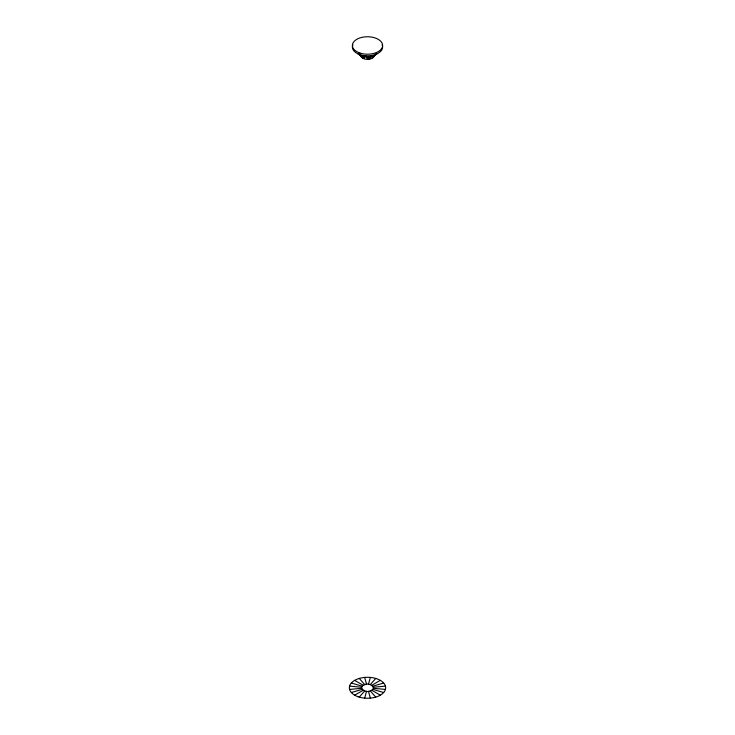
<?xml version="1.0" encoding="UTF-8"?>
<svg xmlns="http://www.w3.org/2000/svg" width="735" height="735" viewBox="0 0 735 735"><rect width="100%" height="100%" fill="white"/><g stroke="black" fill="none" stroke-linecap="round" stroke-linejoin="round"><path stroke-width="1.1" d="M360.297 54.803L360.839 56.476L358.524 53.407M364.661 698.131L366.563 691.194M368.437 684.349L370.339 677.422M359.259 697.111L364.771 690.863M370.229 684.689L375.741 678.433M354.665 695.181L363.246 690.229M371.754 685.314L380.335 680.362M364.753 684.662C357.091 687.041 365.681 693.693 370.247 690.891C377.909 688.511 369.319 681.85 364.753 684.662L359.259 678.433M351.321 692.535L362.107 689.356M372.893 686.187L383.679 683.017M349.566 689.412L361.556 688.318M373.444 687.234L385.434 686.132M349.566 686.132L361.574 687.234M373.426 688.318L385.434 689.412M351.321 683.017L362.153 686.205M372.847 689.347L383.679 692.535M354.665 680.362L363.246 685.314M371.754 690.229L380.335 695.181M370.247 690.891L375.741 697.111M364.661 677.422L366.563 684.34M368.437 691.203L370.339 698.131M365.782 55.492A1.452 0.836 0 0 1 365.405 55.492M382.108 44.817A15.132 8.737 0 0 1 367.5 55.814A15.132 8.737 0 0 1 352.892 44.817M377.303 53.536A11.319 6.532 0 0 1 357.697 53.536M375.787 54.225A9.573 5.531 0 0 1 359.213 54.225M374.244 55.447A6.744 3.896 0 0 1 365.754 59.204L364.128 58.818A6.744 3.896 0 0 1 360.756 55.447M371.01 56.99L370.109 58.717L367.206 58.956L366.884 57.33L371.01 56.99M373.518 56.025L372.415 57.844L375.998 54.096L373.518 56.025M363.926 56.972L360.609 55.52L362.511 57.881L364.514 58.625L363.926 56.972M357.936 696.679A18.155 10.483 0 0 0 385.645 688.107A18.155 10.483 0 0 0 358.919 678.534A18.155 10.483 0 0 0 357.936 696.679M359.939 53.049A15.132 8.737 0 0 0 382.632 45.487A15.132 8.737 0 0 0 359.939 37.917A15.132 8.737 0 0 0 359.939 53.049"/></g></svg>
